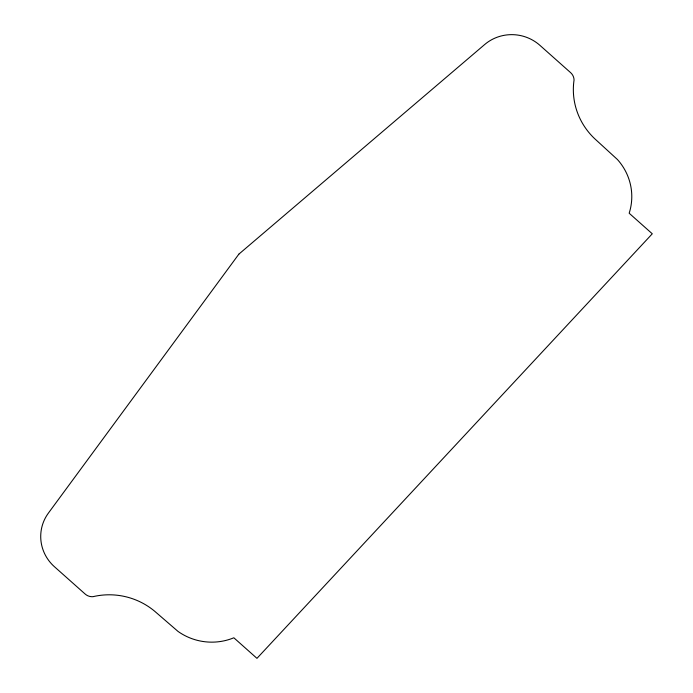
<?xml version="1.0" encoding="UTF-8"?>
<svg xmlns="http://www.w3.org/2000/svg" width="693" height="693" viewBox="0 0 693 693"><rect width="100%" height="100%" fill="white"/><g stroke="black" fill="none" stroke-linecap="round" stroke-linejoin="round"><path stroke-width="1.04" d="M238.851 254.158L48.415 513.08A41.519 40.437 12.4 0 0 54.444 566.727L85.152 594.04A10.378 10.109 12.4 0 0 92.94 596.69A69.369 67.567 12.4 0 1 154.643 611.209L178.023 631.418A57.025 55.544 12.4 0 0 233.844 637.785L256.964 658.35L652.278 233.792L629.166 213.227A57.025 55.544 12.4 0 0 617.428 159.511L594.646 138.661A69.369 67.567 12.4 0 1 574.055 79.99A10.378 10.109 12.4 0 0 570.625 72.652L539.916 45.34A41.519 40.437 12.4 0 0 484.702 44.508L238.851 254.158"/></g></svg>
